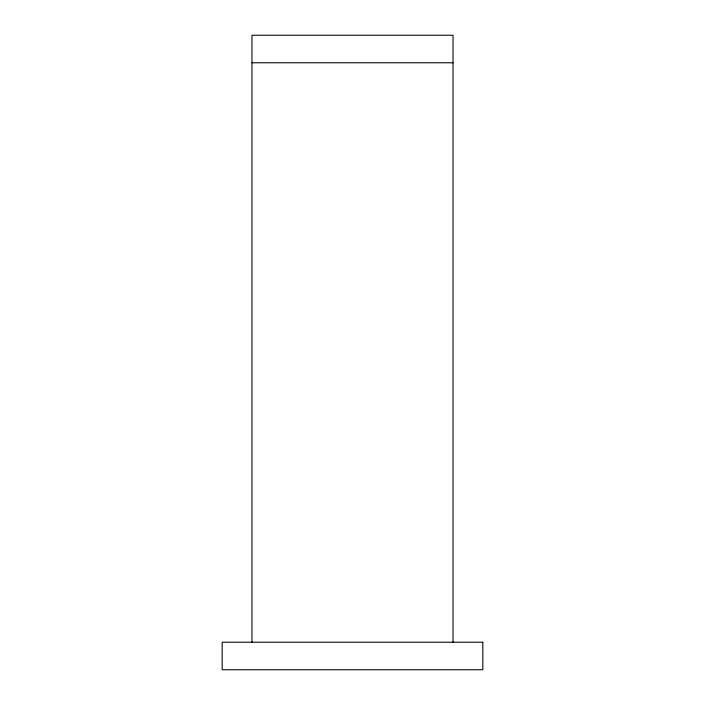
<?xml version="1.0" encoding="UTF-8"?>
<svg xmlns="http://www.w3.org/2000/svg" width="705" height="705" viewBox="0 0 705 705"><rect width="100%" height="100%" fill="white"/><g stroke="black" fill="none" stroke-linecap="round" stroke-linejoin="round"><path stroke-width="1.06" d="M251.958 62.78L453.042 62.78M453.042 642.22L453.042 35.25L251.958 35.25L251.958 642.22M482.828 642.22L222.172 642.22L222.172 669.75L482.828 669.75L482.828 642.22"/></g></svg>
